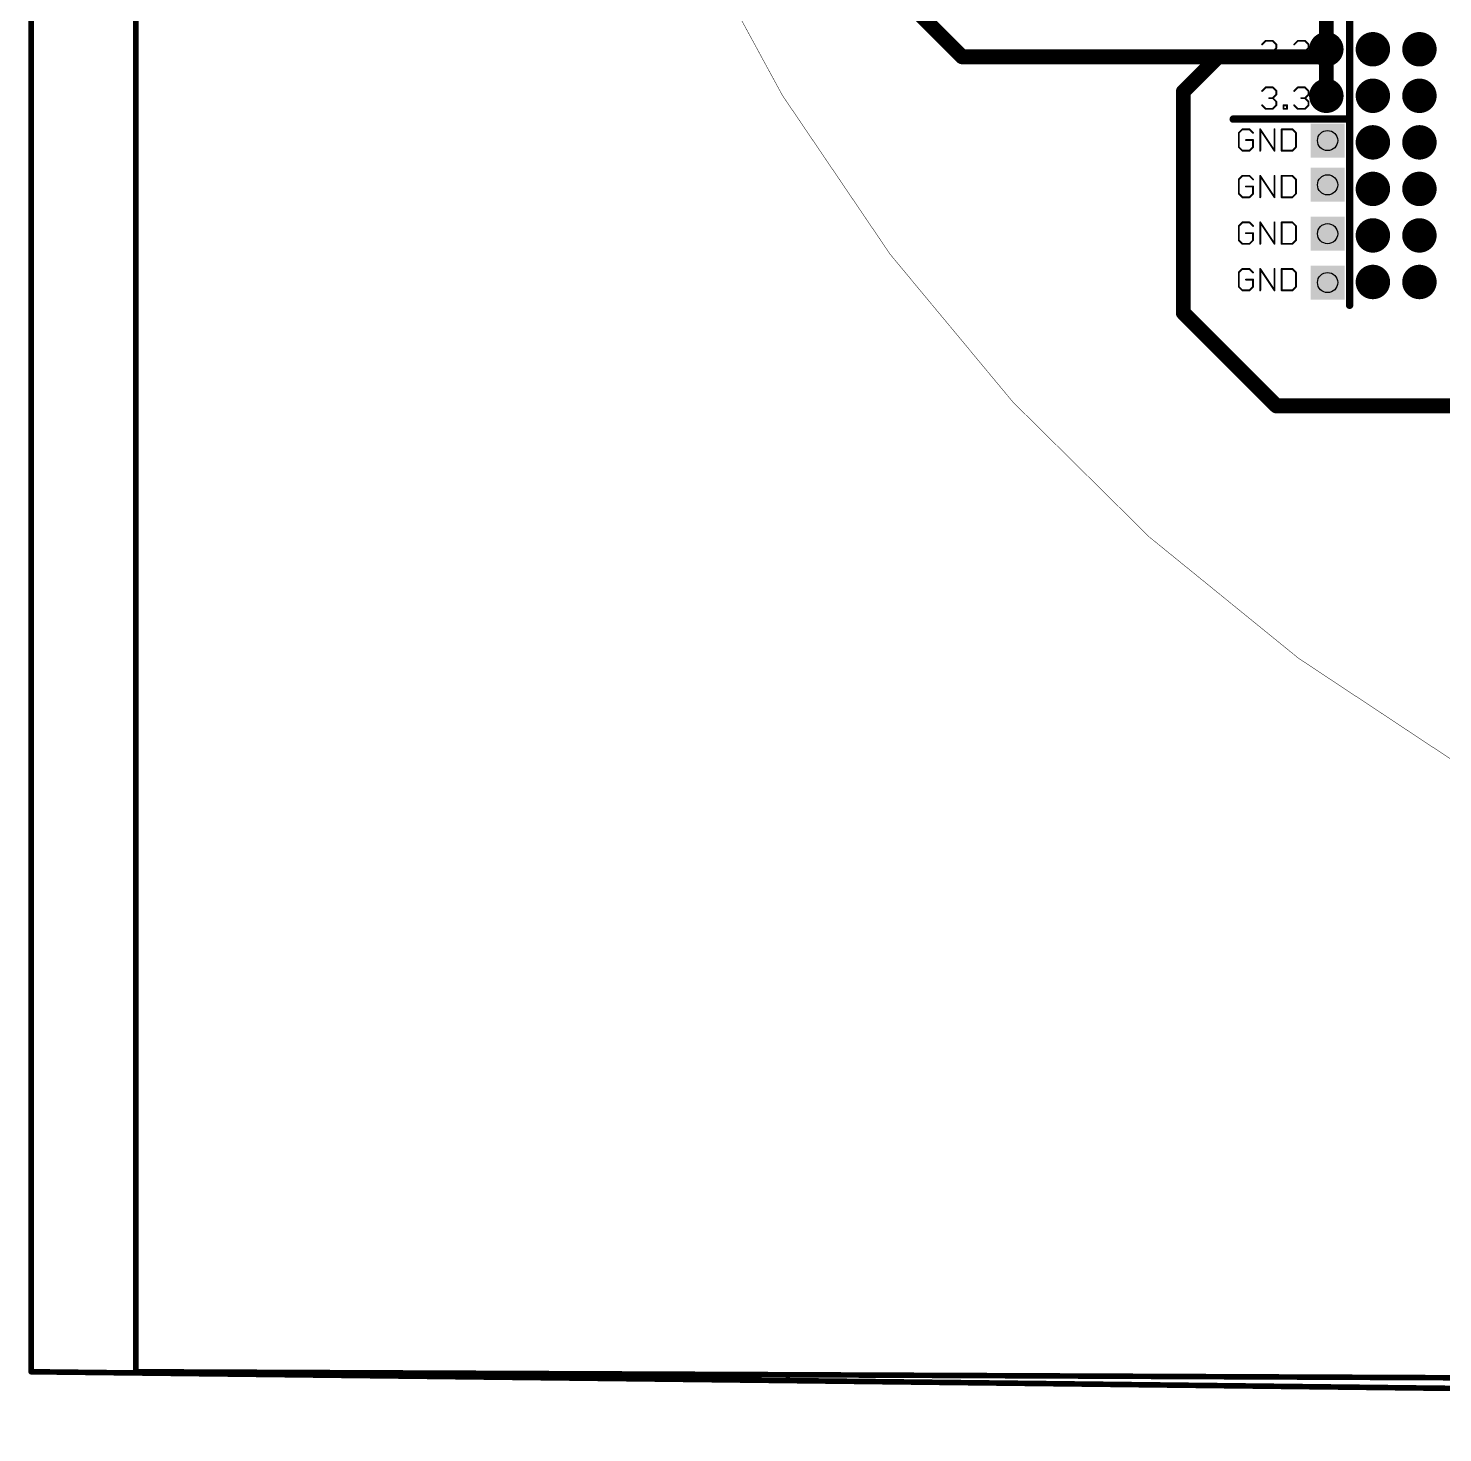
# Model space of a CAD drawing. Extents: x 4 to 288, y -28 to 191.
# Drawn here: x 3.7 to 80.8, y -28.1 to 48.5 of the extents above; entities that cross this region are included whole.
import ezdxf

# ---------------------------------------------------------------- set-up
doc = ezdxf.new("R2010")
doc.units = 0
doc.header["$MEASUREMENT"] = 0
doc.layers.get('0').update_dxf_attribs({"linetype": 'CONTINUOUS'})
for name, color, linetype in [('1', 22, 'CONTINUOUS'), ('16', 175, 'CONTINUOUS'), ('18', 82, 'CONTINUOUS'), ('20', 7, 'CONTINUOUS'), ('21', 2, 'CONTINUOUS'), ('29', 253, 'CONTINUOUS'), ('30', 253, 'CONTINUOUS'), ('44', 253, 'CONTINUOUS')]:
    doc.layers.add(name, color=color, linetype=linetype)

# ---------------------------------------------------------------- blocks, each defined once
blk = doc.blocks.new('ROUNDV')
at = {"const_width": 0.5}
blk.add_lwpolyline([(0, -0.25, 1), (0, 0.25, 1), (0, -0.25)], format="xyb", dxfattribs=at)
blk = doc.blocks.new('SQUAREV')
blk.add_solid([(-0.5, -0.5), (0.5, -0.5), (-0.5, 0.5), (0.5, 0.5)])

msp = doc.modelspace()

# ---------------------------------------------------------------- linework, layer by layer
at = {"layer": '1'}
for points, const_width in [([(3.81, -24.765), (3.81, 189.23)], 0.3048), ([(47.625, 53.975), (54.61, 46.99)], 0.8128), ([(74.4792, 47.4015), (74.4792, 49.9415)], 0.8128), ([(54.61, 46.99), (68.58, 46.99)], 0.8128), ([(66.675, 45.085), (68.58, 46.99)], 0.8128), ([(68.58, 46.99), (74.0677, 46.99)], 0.8128), ([(74.0677, 46.99), (74.4792, 47.4015)], 0.8128), ([(74.4792, 44.8615), (74.4792, 47.4015)], 0.8128), ([(66.675, 33.02), (66.675, 45.085)], 0.8128), ([(71.755, 27.94), (66.675, 33.02)], 0.8128), ([(94.615, 27.94), (71.755, 27.94)], 0.8128), ([(274.955, -27.94), (3.81, -24.765)], 0.3048)]:
    msp.add_lwpolyline(points, dxfattribs=dict(at, const_width=const_width))
for points, const_width in [([(54.61, 47.1932, 1), (54.61, 46.7868)], 0.4064), ([(54.4663, 46.8463, 1), (54.7537, 47.1337)], 0.4064), ([(68.58, 47.1932, 1), (68.58, 46.7868)], 0.4064), ([(68.7237, 46.8463, 1), (68.4363, 47.1337)], 0.4064), ([(68.58, 46.7868, 1), (68.58, 47.1932)], 0.4064), ([(73.924, 47.1337, 1), (74.2114, 46.8463)], 0.4064), ([(74.0677, 46.7868, 1), (74.0677, 47.1932)], 0.4064), ([(74.6823, 47.4015, 1), (74.276, 47.4015)], 0.4064), ([(74.276, 47.4015, 1), (74.6823, 47.4015)], 0.4064), ([(74.6228, 47.2578, 1), (74.3355, 47.5452)], 0.4064), ([(66.8782, 45.085, 1), (66.4718, 45.085)], 0.4064), ([(66.5313, 45.2287, 1), (66.8187, 44.9413)], 0.4064), ([(74.276, 44.8615, 1), (74.6823, 44.8615)], 0.4064), ([(66.8187, 33.1637, 1), (66.5313, 32.8763)], 0.4064), ([(66.4718, 33.02, 1), (66.8782, 33.02)], 0.4064), ([(71.755, 28.1432, 1), (71.755, 27.7368)], 0.4064), ([(71.6113, 27.7963, 1), (71.8987, 28.0837)], 0.4064), ([(3.8109, -24.6888, 1), (3.8091, -24.8412)], 0.1524), ([(3.7338, -24.765, 1), (3.8862, -24.765)], 0.1524)]:
    msp.add_lwpolyline(points, format="xyb", dxfattribs=dict(at, const_width=const_width))
at = {"layer": '16', "const_width": 0.3048}
for points in [[(9.525, -24.765), (9.525, 190.5)], [(287.655, -26.035), (9.525, -24.765)]]:
    msp.add_lwpolyline(points, dxfattribs=at)
at = {"layer": '16', "const_width": 0.1524}
for points in [[(9.5253, -24.6888, 1), (9.5247, -24.8412)], [(9.4488, -24.765, 1), (9.6012, -24.765)]]:
    msp.add_lwpolyline(points, format="xyb", dxfattribs=at)
at = {"layer": '20', "const_width": 0.0254}
msp.add_lwpolyline([(71.1264, 186.0347, 2.9429), (202.1142, 186.0347)], format="xyb", dxfattribs=at)
at = {"layer": '21'}
for points, const_width in [([(75.7492, 53.7515), (75.7492, 43.5915)], 0.4064), ([(70.974, 47.6648), (71.1688, 47.8597)], 0.1016), ([(71.1688, 47.8597), (71.5586, 47.8597)], 0.1016), ([(71.5586, 47.8597), (71.7535, 47.6648)], 0.1016), ([(72.728, 47.6648), (72.9229, 47.8597)], 0.1016), ([(72.9229, 47.8597), (73.3127, 47.8597)], 0.1016), ([(73.3127, 47.8597), (73.5076, 47.6648)], 0.1016), ([(71.5586, 47.275), (71.3637, 47.275)], 0.1016), ([(71.7535, 47.4699), (71.5586, 47.275)], 0.1016), ([(71.5586, 47.275), (71.7535, 47.0801)], 0.1016), ([(71.7535, 47.6648), (71.7535, 47.4699)], 0.1016), ([(71.7535, 47.0801), (71.7535, 46.8852)], 0.1016), ([(73.3127, 47.275), (73.1178, 47.275)], 0.1016), ([(73.5076, 47.4699), (73.3127, 47.275)], 0.1016), ([(73.3127, 47.275), (73.5076, 47.0801)], 0.1016), ([(73.5076, 47.6648), (73.5076, 47.4699)], 0.1016), ([(73.5076, 47.0801), (73.5076, 46.8852)], 0.1016), ([(71.1688, 46.6903), (70.974, 46.8852)], 0.1016), ([(71.5586, 46.6903), (71.1688, 46.6903)], 0.1016), ([(71.7535, 46.8852), (71.5586, 46.6903)], 0.1016), ([(72.1433, 46.6903), (72.1433, 46.8852)], 0.1016), ([(72.1433, 46.8852), (72.3382, 46.8852)], 0.1016), ([(72.3382, 46.6903), (72.1433, 46.6903)], 0.1016), ([(72.3382, 46.8852), (72.3382, 46.6903)], 0.1016), ([(72.9229, 46.6903), (72.728, 46.8852)], 0.1016), ([(73.3127, 46.6903), (72.9229, 46.6903)], 0.1016), ([(73.5076, 46.8852), (73.3127, 46.6903)], 0.1016), ([(70.974, 45.1248), (71.1688, 45.3197)], 0.1016), ([(71.1688, 45.3197), (71.5586, 45.3197)], 0.1016), ([(71.5586, 44.735), (71.3637, 44.735)], 0.1016), ([(71.5586, 45.3197), (71.7535, 45.1248)], 0.1016), ([(71.7535, 44.9299), (71.5586, 44.735)], 0.1016), ([(71.5586, 44.735), (71.7535, 44.5401)], 0.1016), ([(71.7535, 45.1248), (71.7535, 44.9299)], 0.1016), ([(72.728, 45.1248), (72.9229, 45.3197)], 0.1016), ([(72.9229, 45.3197), (73.3127, 45.3197)], 0.1016), ([(73.3127, 44.735), (73.1178, 44.735)], 0.1016), ([(73.3127, 45.3197), (73.5076, 45.1248)], 0.1016), ([(73.5076, 44.9299), (73.3127, 44.735)], 0.1016), ([(73.3127, 44.735), (73.5076, 44.5401)], 0.1016), ([(73.5076, 45.1248), (73.5076, 44.9299)], 0.1016), ([(71.1688, 44.1503), (70.974, 44.3452)], 0.1016), ([(71.5586, 44.1503), (71.1688, 44.1503)], 0.1016), ([(71.7535, 44.3452), (71.5586, 44.1503)], 0.1016), ([(71.7535, 44.5401), (71.7535, 44.3452)], 0.1016), ([(72.1433, 44.1503), (72.1433, 44.3452)], 0.1016), ([(72.1433, 44.3452), (72.3382, 44.3452)], 0.1016), ([(72.3382, 44.1503), (72.1433, 44.1503)], 0.1016), ([(72.3382, 44.3452), (72.3382, 44.1503)], 0.1016), ([(72.9229, 44.1503), (72.728, 44.3452)], 0.1016), ([(73.3127, 44.1503), (72.9229, 44.1503)], 0.1016), ([(73.5076, 44.3452), (73.3127, 44.1503)], 0.1016), ([(73.5076, 44.5401), (73.5076, 44.3452)], 0.1016), ([(75.7492, 43.5915), (69.3992, 43.5915)], 0.4064), ([(75.7492, 43.5915), (75.7492, 33.4315)], 0.4064), ([(69.8988, 43.0337), (69.704, 42.8388)], 0.1016), ([(69.704, 42.8388), (69.704, 42.0592)], 0.1016), ([(70.2886, 43.0337), (69.8988, 43.0337)], 0.1016), ([(70.4835, 42.449), (70.0937, 42.449)], 0.1016), ([(70.4835, 42.8388), (70.2886, 43.0337)], 0.1016), ([(70.4835, 42.0592), (70.4835, 42.449)], 0.1016), ([(70.8733, 41.8643), (70.8733, 43.0337)], 0.1016), ([(70.8733, 43.0337), (71.6529, 41.8643)], 0.1016), ([(71.6529, 41.8643), (71.6529, 43.0337)], 0.1016), ([(72.0427, 43.0337), (72.0427, 41.8643)], 0.1016), ([(72.6274, 43.0337), (72.0427, 43.0337)], 0.1016), ([(72.8223, 42.8388), (72.6274, 43.0337)], 0.1016), ([(72.8223, 42.0592), (72.8223, 42.8388)], 0.1016), ([(69.704, 42.0592), (69.8988, 41.8643)], 0.1016), ([(69.8988, 41.8643), (70.2886, 41.8643)], 0.1016), ([(70.2886, 41.8643), (70.4835, 42.0592)], 0.1016), ([(72.0427, 41.8643), (72.6274, 41.8643)], 0.1016), ([(72.6274, 41.8643), (72.8223, 42.0592)], 0.1016), ([(69.8988, 40.4937), (69.704, 40.2988)], 0.1016), ([(69.704, 40.2988), (69.704, 39.5192)], 0.1016), ([(70.2886, 40.4937), (69.8988, 40.4937)], 0.1016), ([(70.4835, 40.2988), (70.2886, 40.4937)], 0.1016), ([(70.8733, 39.3243), (70.8733, 40.4937)], 0.1016), ([(70.8733, 40.4937), (71.6529, 39.3243)], 0.1016), ([(71.6529, 39.3243), (71.6529, 40.4937)], 0.1016), ([(72.0427, 40.4937), (72.0427, 39.3243)], 0.1016), ([(72.6274, 40.4937), (72.0427, 40.4937)], 0.1016), ([(72.8223, 40.2988), (72.6274, 40.4937)], 0.1016), ([(72.8223, 39.5192), (72.8223, 40.2988)], 0.1016), ([(69.704, 39.5192), (69.8988, 39.3243)], 0.1016), ([(69.8988, 39.3243), (70.2886, 39.3243)], 0.1016), ([(70.4835, 39.909), (70.0937, 39.909)], 0.1016), ([(70.2886, 39.3243), (70.4835, 39.5192)], 0.1016), ([(70.4835, 39.5192), (70.4835, 39.909)], 0.1016), ([(72.0427, 39.3243), (72.6274, 39.3243)], 0.1016), ([(72.6274, 39.3243), (72.8223, 39.5192)], 0.1016), ([(69.8988, 37.9537), (69.704, 37.7588)], 0.1016), ([(70.2886, 37.9537), (69.8988, 37.9537)], 0.1016), ([(70.4835, 37.7588), (70.2886, 37.9537)], 0.1016), ([(70.8733, 36.7843), (70.8733, 37.9537)], 0.1016), ([(70.8733, 37.9537), (71.6529, 36.7843)], 0.1016), ([(71.6529, 36.7843), (71.6529, 37.9537)], 0.1016), ([(72.0427, 37.9537), (72.0427, 36.7843)], 0.1016), ([(72.6274, 37.9537), (72.0427, 37.9537)], 0.1016), ([(72.8223, 37.7588), (72.6274, 37.9537)], 0.1016), ([(69.704, 37.7588), (69.704, 36.9792)], 0.1016), ([(70.4835, 37.369), (70.0937, 37.369)], 0.1016), ([(70.4835, 36.9792), (70.4835, 37.369)], 0.1016), ([(72.8223, 36.9792), (72.8223, 37.7588)], 0.1016), ([(69.704, 36.9792), (69.8988, 36.7843)], 0.1016), ([(69.8988, 36.7843), (70.2886, 36.7843)], 0.1016), ([(70.2886, 36.7843), (70.4835, 36.9792)], 0.1016), ([(72.0427, 36.7843), (72.6274, 36.7843)], 0.1016), ([(72.6274, 36.7843), (72.8223, 36.9792)], 0.1016), ([(69.8988, 35.4137), (69.704, 35.2188)], 0.1016), ([(69.704, 35.2188), (69.704, 34.4392)], 0.1016), ([(70.2886, 35.4137), (69.8988, 35.4137)], 0.1016), ([(70.4835, 34.829), (70.0937, 34.829)], 0.1016), ([(70.4835, 35.2188), (70.2886, 35.4137)], 0.1016), ([(70.4835, 34.4392), (70.4835, 34.829)], 0.1016), ([(70.8733, 34.2443), (70.8733, 35.4137)], 0.1016), ([(70.8733, 35.4137), (71.6529, 34.2443)], 0.1016), ([(71.6529, 34.2443), (71.6529, 35.4137)], 0.1016), ([(72.0427, 35.4137), (72.0427, 34.2443)], 0.1016), ([(72.6274, 35.4137), (72.0427, 35.4137)], 0.1016), ([(72.8223, 35.2188), (72.6274, 35.4137)], 0.1016), ([(72.8223, 34.4392), (72.8223, 35.2188)], 0.1016), ([(69.704, 34.4392), (69.8988, 34.2443)], 0.1016), ([(69.8988, 34.2443), (70.2886, 34.2443)], 0.1016), ([(70.2886, 34.2443), (70.4835, 34.4392)], 0.1016), ([(72.0427, 34.2443), (72.6274, 34.2443)], 0.1016), ([(72.6274, 34.2443), (72.8223, 34.4392)], 0.1016)]:
    msp.add_lwpolyline(points, dxfattribs=dict(at, const_width=const_width))
for points, const_width in [([(71.1688, 47.8851, 1), (71.1688, 47.8343)], 0.0508), ([(71.1868, 47.8417, 1), (71.1509, 47.8776)], 0.0508), ([(71.5766, 47.8776, 1), (71.5407, 47.8417)], 0.0508), ([(71.5586, 47.8343, 1), (71.5586, 47.8851)], 0.0508), ([(72.9229, 47.8851, 1), (72.9229, 47.8343)], 0.0508), ([(72.9409, 47.8417, 1), (72.905, 47.8776)], 0.0508), ([(73.3307, 47.8776, 1), (73.2948, 47.8417)], 0.0508), ([(73.3127, 47.8343, 1), (73.3127, 47.8851)], 0.0508), ([(70.956, 47.6827, 1), (70.9919, 47.6468)], 0.0508), ([(71.3637, 47.3004, 1), (71.3637, 47.2496)], 0.0508), ([(71.5766, 47.2929, 1), (71.5407, 47.257)], 0.0508), ([(71.5407, 47.2929, 1), (71.5766, 47.257)], 0.0508), ([(71.5586, 47.2496, 1), (71.5586, 47.3004)], 0.0508), ([(71.7789, 47.6648, 1), (71.7281, 47.6648)], 0.0508), ([(71.7281, 47.4699, 1), (71.7789, 47.4699)], 0.0508), ([(71.7789, 47.0801, 1), (71.7281, 47.0801)], 0.0508), ([(71.7356, 47.6468, 1), (71.7715, 47.6827)], 0.0508), ([(71.7715, 47.4519, 1), (71.7356, 47.4878)], 0.0508), ([(71.7356, 47.0621, 1), (71.7715, 47.098)], 0.0508), ([(72.7101, 47.6827, 1), (72.746, 47.6468)], 0.0508), ([(73.1178, 47.3004, 1), (73.1178, 47.2496)], 0.0508), ([(73.3307, 47.2929, 1), (73.2948, 47.257)], 0.0508), ([(73.2948, 47.2929, 1), (73.3307, 47.257)], 0.0508), ([(73.3127, 47.2496, 1), (73.3127, 47.3004)], 0.0508), ([(73.533, 47.6648, 1), (73.4822, 47.6648)], 0.0508), ([(73.4822, 47.4699, 1), (73.533, 47.4699)], 0.0508), ([(73.533, 47.0801, 1), (73.4822, 47.0801)], 0.0508), ([(73.4897, 47.6468, 1), (73.5256, 47.6827)], 0.0508), ([(73.5256, 47.4519, 1), (73.4897, 47.4878)], 0.0508), ([(73.4897, 47.0621, 1), (73.5256, 47.098)], 0.0508), ([(70.9919, 46.9031, 1), (70.956, 46.8672)], 0.0508), ([(71.1688, 46.7157, 1), (71.1688, 46.6649)], 0.0508), ([(71.1509, 46.6723, 1), (71.1868, 46.7082)], 0.0508), ([(71.5407, 46.7082, 1), (71.5766, 46.6723)], 0.0508), ([(71.5586, 46.6649, 1), (71.5586, 46.7157)], 0.0508), ([(71.7281, 46.8852, 1), (71.7789, 46.8852)], 0.0508), ([(71.7715, 46.8672, 1), (71.7356, 46.9031)], 0.0508), ([(72.1687, 46.8852, 1), (72.1179, 46.8852)], 0.0508), ([(72.1433, 46.9106, 1), (72.1433, 46.8598)], 0.0508), ([(72.1433, 46.7157, 1), (72.1433, 46.6649)], 0.0508), ([(72.1179, 46.6903, 1), (72.1687, 46.6903)], 0.0508), ([(72.3636, 46.8852, 1), (72.3128, 46.8852)], 0.0508), ([(72.3128, 46.6903, 1), (72.3636, 46.6903)], 0.0508), ([(72.3382, 46.8598, 1), (72.3382, 46.9106)], 0.0508), ([(72.3382, 46.6649, 1), (72.3382, 46.7157)], 0.0508), ([(72.746, 46.9031, 1), (72.7101, 46.8672)], 0.0508), ([(72.9229, 46.7157, 1), (72.9229, 46.6649)], 0.0508), ([(72.905, 46.6723, 1), (72.9409, 46.7082)], 0.0508), ([(73.2948, 46.7082, 1), (73.3307, 46.6723)], 0.0508), ([(73.3127, 46.6649, 1), (73.3127, 46.7157)], 0.0508), ([(73.4822, 46.8852, 1), (73.533, 46.8852)], 0.0508), ([(73.5256, 46.8672, 1), (73.4897, 46.9031)], 0.0508), ([(70.956, 45.1427, 1), (70.9919, 45.1068)], 0.0508), ([(71.1688, 45.3451, 1), (71.1688, 45.2943)], 0.0508), ([(71.1868, 45.3017, 1), (71.1509, 45.3376)], 0.0508), ([(71.3637, 44.7604, 1), (71.3637, 44.7096)], 0.0508), ([(71.5766, 45.3376, 1), (71.5407, 45.3017)], 0.0508), ([(71.5766, 44.7529, 1), (71.5407, 44.717)], 0.0508), ([(71.5407, 44.7529, 1), (71.5766, 44.717)], 0.0508), ([(71.5586, 45.2943, 1), (71.5586, 45.3451)], 0.0508), ([(71.5586, 44.7096, 1), (71.5586, 44.7604)], 0.0508), ([(71.7789, 45.1248, 1), (71.7281, 45.1248)], 0.0508), ([(71.7281, 44.9299, 1), (71.7789, 44.9299)], 0.0508), ([(71.7356, 45.1068, 1), (71.7715, 45.1427)], 0.0508), ([(71.7715, 44.9119, 1), (71.7356, 44.9478)], 0.0508), ([(72.7101, 45.1427, 1), (72.746, 45.1068)], 0.0508), ([(72.9229, 45.3451, 1), (72.9229, 45.2943)], 0.0508), ([(72.9409, 45.3017, 1), (72.905, 45.3376)], 0.0508), ([(73.1178, 44.7604, 1), (73.1178, 44.7096)], 0.0508), ([(73.3307, 45.3376, 1), (73.2948, 45.3017)], 0.0508), ([(73.3307, 44.7529, 1), (73.2948, 44.717)], 0.0508), ([(73.2948, 44.7529, 1), (73.3307, 44.717)], 0.0508), ([(73.3127, 45.2943, 1), (73.3127, 45.3451)], 0.0508), ([(73.3127, 44.7096, 1), (73.3127, 44.7604)], 0.0508), ([(73.533, 45.1248, 1), (73.4822, 45.1248)], 0.0508), ([(73.4822, 44.9299, 1), (73.533, 44.9299)], 0.0508), ([(73.4897, 45.1068, 1), (73.5256, 45.1427)], 0.0508), ([(73.5256, 44.9119, 1), (73.4897, 44.9478)], 0.0508), ([(70.9919, 44.3631, 1), (70.956, 44.3272)], 0.0508), ([(71.1688, 44.1757, 1), (71.1688, 44.1249)], 0.0508), ([(71.1509, 44.1323, 1), (71.1868, 44.1682)], 0.0508), ([(71.5407, 44.1682, 1), (71.5766, 44.1323)], 0.0508), ([(71.5586, 44.1249, 1), (71.5586, 44.1757)], 0.0508), ([(71.7789, 44.5401, 1), (71.7281, 44.5401)], 0.0508), ([(71.7281, 44.3452, 1), (71.7789, 44.3452)], 0.0508), ([(71.7356, 44.5221, 1), (71.7715, 44.558)], 0.0508), ([(71.7715, 44.3272, 1), (71.7356, 44.3631)], 0.0508), ([(72.1687, 44.3452, 1), (72.1179, 44.3452)], 0.0508), ([(72.1433, 44.3706, 1), (72.1433, 44.3198)], 0.0508), ([(72.1433, 44.1757, 1), (72.1433, 44.1249)], 0.0508), ([(72.1179, 44.1503, 1), (72.1687, 44.1503)], 0.0508), ([(72.3636, 44.3452, 1), (72.3128, 44.3452)], 0.0508), ([(72.3128, 44.1503, 1), (72.3636, 44.1503)], 0.0508), ([(72.3382, 44.3198, 1), (72.3382, 44.3706)], 0.0508), ([(72.3382, 44.1249, 1), (72.3382, 44.1757)], 0.0508), ([(72.746, 44.3631, 1), (72.7101, 44.3272)], 0.0508), ([(72.9229, 44.1757, 1), (72.9229, 44.1249)], 0.0508), ([(72.905, 44.1323, 1), (72.9409, 44.1682)], 0.0508), ([(73.2948, 44.1682, 1), (73.3307, 44.1323)], 0.0508), ([(73.3127, 44.1249, 1), (73.3127, 44.1757)], 0.0508), ([(73.533, 44.5401, 1), (73.4822, 44.5401)], 0.0508), ([(73.4822, 44.3452, 1), (73.533, 44.3452)], 0.0508), ([(73.4897, 44.5221, 1), (73.5256, 44.558)], 0.0508), ([(73.5256, 44.3272, 1), (73.4897, 44.3631)], 0.0508), ([(69.3992, 43.6931, 1), (69.3992, 43.4899)], 0.2032), ([(75.8508, 43.5915, 1), (75.6475, 43.5915)], 0.2032), ([(75.6475, 43.5915, 1), (75.8508, 43.5915)], 0.2032), ([(75.7492, 43.4899, 1), (75.7492, 43.6931)], 0.2032), ([(69.7294, 42.8388, 1), (69.6786, 42.8388)], 0.0508), ([(69.686, 42.8567, 1), (69.7219, 42.8208)], 0.0508), ([(69.8988, 43.0591, 1), (69.8988, 43.0083)], 0.0508), ([(69.9168, 43.0157, 1), (69.8809, 43.0516)], 0.0508), ([(70.0937, 42.4744, 1), (70.0937, 42.4236)], 0.0508), ([(70.3066, 43.0516, 1), (70.2707, 43.0157)], 0.0508), ([(70.2886, 43.0083, 1), (70.2886, 43.0591)], 0.0508), ([(70.5089, 42.449, 1), (70.4581, 42.449)], 0.0508), ([(70.4656, 42.8208, 1), (70.5015, 42.8567)], 0.0508), ([(70.4835, 42.4236, 1), (70.4835, 42.4744)], 0.0508), ([(70.8987, 43.0337, 1), (70.8479, 43.0337)], 0.0508), ([(70.8945, 43.0478, 1), (70.8522, 43.0196)], 0.0508), ([(71.6783, 43.0337, 1), (71.6275, 43.0337)], 0.0508), ([(72.0681, 43.0337, 1), (72.0173, 43.0337)], 0.0508), ([(72.0427, 43.0591, 1), (72.0427, 43.0083)], 0.0508), ([(72.6454, 43.0516, 1), (72.6095, 43.0157)], 0.0508), ([(72.6274, 43.0083, 1), (72.6274, 43.0591)], 0.0508), ([(72.8477, 42.8388, 1), (72.7969, 42.8388)], 0.0508), ([(72.8044, 42.8208, 1), (72.8403, 42.8567)], 0.0508), ([(69.7219, 42.0771, 1), (69.686, 42.0412)], 0.0508), ([(69.6786, 42.0592, 1), (69.7294, 42.0592)], 0.0508), ([(69.8988, 41.8897, 1), (69.8988, 41.8389)], 0.0508), ([(69.8809, 41.8463, 1), (69.9168, 41.8822)], 0.0508), ([(70.2707, 41.8822, 1), (70.3066, 41.8463)], 0.0508), ([(70.2886, 41.8389, 1), (70.2886, 41.8897)], 0.0508), ([(70.4581, 42.0592, 1), (70.5089, 42.0592)], 0.0508), ([(70.5015, 42.0412, 1), (70.4656, 42.0771)], 0.0508), ([(70.8479, 41.8643, 1), (70.8987, 41.8643)], 0.0508), ([(71.6275, 41.8643, 1), (71.6783, 41.8643)], 0.0508), ([(71.6318, 41.8502, 1), (71.6741, 41.8784)], 0.0508), ([(72.0427, 41.8897, 1), (72.0427, 41.8389)], 0.0508), ([(72.0173, 41.8643, 1), (72.0681, 41.8643)], 0.0508), ([(72.6095, 41.8822, 1), (72.6454, 41.8463)], 0.0508), ([(72.6274, 41.8389, 1), (72.6274, 41.8897)], 0.0508), ([(72.7969, 42.0592, 1), (72.8477, 42.0592)], 0.0508), ([(72.8403, 42.0412, 1), (72.8044, 42.0771)], 0.0508), ([(69.7294, 40.2988, 1), (69.6786, 40.2988)], 0.0508), ([(69.686, 40.3167, 1), (69.7219, 40.2808)], 0.0508), ([(69.8988, 40.5191, 1), (69.8988, 40.4683)], 0.0508), ([(69.9168, 40.4757, 1), (69.8809, 40.5116)], 0.0508), ([(70.3066, 40.5116, 1), (70.2707, 40.4757)], 0.0508), ([(70.2886, 40.4683, 1), (70.2886, 40.5191)], 0.0508), ([(70.4656, 40.2808, 1), (70.5015, 40.3167)], 0.0508), ([(70.8987, 40.4937, 1), (70.8479, 40.4937)], 0.0508), ([(70.8945, 40.5078, 1), (70.8522, 40.4796)], 0.0508), ([(71.6783, 40.4937, 1), (71.6275, 40.4937)], 0.0508), ([(72.0681, 40.4937, 1), (72.0173, 40.4937)], 0.0508), ([(72.0427, 40.5191, 1), (72.0427, 40.4683)], 0.0508), ([(72.6454, 40.5116, 1), (72.6095, 40.4757)], 0.0508), ([(72.6274, 40.4683, 1), (72.6274, 40.5191)], 0.0508), ([(72.8477, 40.2988, 1), (72.7969, 40.2988)], 0.0508), ([(72.8044, 40.2808, 1), (72.8403, 40.3167)], 0.0508), ([(69.7219, 39.5371, 1), (69.686, 39.5012)], 0.0508), ([(69.6786, 39.5192, 1), (69.7294, 39.5192)], 0.0508), ([(69.8988, 39.3497, 1), (69.8988, 39.2989)], 0.0508), ([(69.8809, 39.3063, 1), (69.9168, 39.3422)], 0.0508), ([(70.0937, 39.9344, 1), (70.0937, 39.8836)], 0.0508), ([(70.2707, 39.3422, 1), (70.3066, 39.3063)], 0.0508), ([(70.2886, 39.2989, 1), (70.2886, 39.3497)], 0.0508), ([(70.5089, 39.909, 1), (70.4581, 39.909)], 0.0508), ([(70.4581, 39.5192, 1), (70.5089, 39.5192)], 0.0508), ([(70.5015, 39.5012, 1), (70.4656, 39.5371)], 0.0508), ([(70.4835, 39.8836, 1), (70.4835, 39.9344)], 0.0508), ([(71.6318, 39.3102, 1), (71.6741, 39.3384)], 0.0508), ([(72.0427, 39.3497, 1), (72.0427, 39.2989)], 0.0508), ([(72.6095, 39.3422, 1), (72.6454, 39.3063)], 0.0508), ([(72.6274, 39.2989, 1), (72.6274, 39.3497)], 0.0508), ([(72.7969, 39.5192, 1), (72.8477, 39.5192)], 0.0508), ([(72.8403, 39.5012, 1), (72.8044, 39.5371)], 0.0508), ([(70.8479, 39.3243, 1), (70.8987, 39.3243)], 0.0508), ([(71.6275, 39.3243, 1), (71.6783, 39.3243)], 0.0508), ([(72.0173, 39.3243, 1), (72.0681, 39.3243)], 0.0508), ([(69.8988, 37.9791, 1), (69.8988, 37.9283)], 0.0508), ([(69.9168, 37.9357, 1), (69.8809, 37.9716)], 0.0508), ([(70.3066, 37.9716, 1), (70.2707, 37.9357)], 0.0508), ([(70.2886, 37.9283, 1), (70.2886, 37.9791)], 0.0508), ([(70.8987, 37.9537, 1), (70.8479, 37.9537)], 0.0508), ([(70.8945, 37.9678, 1), (70.8522, 37.9396)], 0.0508), ([(71.6783, 37.9537, 1), (71.6275, 37.9537)], 0.0508), ([(72.0681, 37.9537, 1), (72.0173, 37.9537)], 0.0508), ([(72.0427, 37.9791, 1), (72.0427, 37.9283)], 0.0508), ([(72.6454, 37.9716, 1), (72.6095, 37.9357)], 0.0508), ([(72.6274, 37.9283, 1), (72.6274, 37.9791)], 0.0508), ([(69.7294, 37.7588, 1), (69.6786, 37.7588)], 0.0508), ([(69.686, 37.7767, 1), (69.7219, 37.7408)], 0.0508), ([(70.0937, 37.3944, 1), (70.0937, 37.3436)], 0.0508), ([(70.5089, 37.369, 1), (70.4581, 37.369)], 0.0508), ([(70.4656, 37.7408, 1), (70.5015, 37.7767)], 0.0508), ([(70.4835, 37.3436, 1), (70.4835, 37.3944)], 0.0508), ([(72.8477, 37.7588, 1), (72.7969, 37.7588)], 0.0508), ([(72.8044, 37.7408, 1), (72.8403, 37.7767)], 0.0508), ([(69.7219, 36.9971, 1), (69.686, 36.9612)], 0.0508), ([(69.6786, 36.9792, 1), (69.7294, 36.9792)], 0.0508), ([(69.8988, 36.8097, 1), (69.8988, 36.7589)], 0.0508), ([(69.8809, 36.7663, 1), (69.9168, 36.8022)], 0.0508), ([(70.2707, 36.8022, 1), (70.3066, 36.7663)], 0.0508), ([(70.2886, 36.7589, 1), (70.2886, 36.8097)], 0.0508), ([(70.4581, 36.9792, 1), (70.5089, 36.9792)], 0.0508), ([(70.5015, 36.9612, 1), (70.4656, 36.9971)], 0.0508), ([(70.8479, 36.7843, 1), (70.8987, 36.7843)], 0.0508), ([(71.6275, 36.7843, 1), (71.6783, 36.7843)], 0.0508), ([(71.6318, 36.7702, 1), (71.6741, 36.7984)], 0.0508), ([(72.0427, 36.8097, 1), (72.0427, 36.7589)], 0.0508), ([(72.0173, 36.7843, 1), (72.0681, 36.7843)], 0.0508), ([(72.6095, 36.8022, 1), (72.6454, 36.7663)], 0.0508), ([(72.6274, 36.7589, 1), (72.6274, 36.8097)], 0.0508), ([(72.7969, 36.9792, 1), (72.8477, 36.9792)], 0.0508), ([(72.8403, 36.9612, 1), (72.8044, 36.9971)], 0.0508), ([(69.7294, 35.2188, 1), (69.6786, 35.2188)], 0.0508), ([(69.686, 35.2367, 1), (69.7219, 35.2008)], 0.0508), ([(69.8988, 35.4391, 1), (69.8988, 35.3883)], 0.0508), ([(69.9168, 35.3957, 1), (69.8809, 35.4316)], 0.0508), ([(70.0937, 34.8544, 1), (70.0937, 34.8036)], 0.0508), ([(70.3066, 35.4316, 1), (70.2707, 35.3957)], 0.0508), ([(70.2886, 35.3883, 1), (70.2886, 35.4391)], 0.0508), ([(70.5089, 34.829, 1), (70.4581, 34.829)], 0.0508), ([(70.4656, 35.2008, 1), (70.5015, 35.2367)], 0.0508), ([(70.4835, 34.8036, 1), (70.4835, 34.8544)], 0.0508), ([(70.8987, 35.4137, 1), (70.8479, 35.4137)], 0.0508), ([(70.8945, 35.4278, 1), (70.8522, 35.3996)], 0.0508), ([(71.6783, 35.4137, 1), (71.6275, 35.4137)], 0.0508), ([(72.0681, 35.4137, 1), (72.0173, 35.4137)], 0.0508), ([(72.0427, 35.4391, 1), (72.0427, 35.3883)], 0.0508), ([(72.6454, 35.4316, 1), (72.6095, 35.3957)], 0.0508), ([(72.6274, 35.3883, 1), (72.6274, 35.4391)], 0.0508), ([(72.8477, 35.2188, 1), (72.7969, 35.2188)], 0.0508), ([(72.8044, 35.2008, 1), (72.8403, 35.2367)], 0.0508), ([(69.7219, 34.4571, 1), (69.686, 34.4212)], 0.0508), ([(69.6786, 34.4392, 1), (69.7294, 34.4392)], 0.0508), ([(69.8988, 34.2697, 1), (69.8988, 34.2189)], 0.0508), ([(69.8809, 34.2263, 1), (69.9168, 34.2622)], 0.0508), ([(70.2707, 34.2622, 1), (70.3066, 34.2263)], 0.0508), ([(70.2886, 34.2189, 1), (70.2886, 34.2697)], 0.0508), ([(70.4581, 34.4392, 1), (70.5089, 34.4392)], 0.0508), ([(70.5015, 34.4212, 1), (70.4656, 34.4571)], 0.0508), ([(70.8479, 34.2443, 1), (70.8987, 34.2443)], 0.0508), ([(71.6275, 34.2443, 1), (71.6783, 34.2443)], 0.0508), ([(71.6318, 34.2302, 1), (71.6741, 34.2584)], 0.0508), ([(72.0427, 34.2697, 1), (72.0427, 34.2189)], 0.0508), ([(72.0173, 34.2443, 1), (72.0681, 34.2443)], 0.0508), ([(72.6095, 34.2622, 1), (72.6454, 34.2263)], 0.0508), ([(72.6274, 34.2189, 1), (72.6274, 34.2697)], 0.0508), ([(72.7969, 34.4392, 1), (72.8477, 34.4392)], 0.0508), ([(72.8403, 34.4212, 1), (72.8044, 34.4571)], 0.0508), ([(75.6475, 33.4315, 1), (75.8508, 33.4315)], 0.2032)]:
    msp.add_lwpolyline(points, format="xyb", dxfattribs=dict(at, const_width=const_width))
at = {"layer": '44'}
for centre, radius in [((74.4792, 47.4015), 0.45), ((77.0192, 47.4015), 0.45), ((79.5592, 47.4015), 0.45), ((74.4792, 44.8615), 0.45), ((77.0192, 44.8615), 0.45), ((79.5592, 44.8615), 0.45), ((74.549, 42.418), 0.55), ((77.0192, 42.3215), 0.45), ((79.5592, 42.3215), 0.45), ((74.549, 40.005), 0.55), ((77.0192, 39.7815), 0.45), ((79.5592, 39.7815), 0.45), ((74.549, 37.338), 0.55), ((77.0192, 37.2415), 0.45), ((79.5592, 37.2415), 0.45), ((74.549, 34.671), 0.55), ((77.0192, 34.7015), 0.45), ((79.5592, 34.7015), 0.45)]:
    msp.add_circle(centre, radius, dxfattribs=at)

# ---------------------------------------------------------------- block references
at = {"layer": '18'}
for name, p, xscale, yscale in [('ROUNDV', (74.4792, 47.4015), 1.6764, 1.6764), ('ROUNDV', (74.4792, 47.4015), 1.6764, 1.6764), ('ROUNDV', (77.0192, 47.4015), 1.6764, 1.6764), ('ROUNDV', (77.0192, 47.4015), 1.6764, 1.6764), ('ROUNDV', (79.5592, 47.4015), 1.6764, 1.6764), ('ROUNDV', (79.5592, 47.4015), 1.6764, 1.6764), ('ROUNDV', (74.4792, 44.8615), 1.6764, 1.6764), ('ROUNDV', (74.4792, 44.8615), 1.6764, 1.6764), ('ROUNDV', (77.0192, 44.8615), 1.6764, 1.6764), ('ROUNDV', (77.0192, 44.8615), 1.6764, 1.6764), ('ROUNDV', (79.5592, 44.8615), 1.6764, 1.6764), ('ROUNDV', (79.5592, 44.8615), 1.6764, 1.6764), ('SQUAREV', (74.549, 42.418), 1.65, 1.65), ('SQUAREV', (74.549, 42.418), 1.65, 1.65), ('ROUNDV', (77.0192, 42.3215), 1.6764, 1.6764), ('ROUNDV', (77.0192, 42.3215), 1.6764, 1.6764), ('ROUNDV', (79.5592, 42.3215), 1.6764, 1.6764), ('ROUNDV', (79.5592, 42.3215), 1.6764, 1.6764), ('SQUAREV', (74.549, 40.005), 1.65, 1.65), ('SQUAREV', (74.549, 40.005), 1.65, 1.65), ('ROUNDV', (77.0192, 39.7815), 1.6764, 1.6764), ('ROUNDV', (77.0192, 39.7815), 1.6764, 1.6764), ('ROUNDV', (79.5592, 39.7815), 1.6764, 1.6764), ('ROUNDV', (79.5592, 39.7815), 1.6764, 1.6764), ('SQUAREV', (74.549, 37.338), 1.65, 1.65), ('SQUAREV', (74.549, 37.338), 1.65, 1.65), ('ROUNDV', (77.0192, 37.2415), 1.6764, 1.6764), ('ROUNDV', (77.0192, 37.2415), 1.6764, 1.6764), ('ROUNDV', (79.5592, 37.2415), 1.6764, 1.6764), ('ROUNDV', (79.5592, 37.2415), 1.6764, 1.6764), ('ROUNDV', (77.0192, 34.7015), 1.6764, 1.6764), ('ROUNDV', (77.0192, 34.7015), 1.6764, 1.6764), ('ROUNDV', (79.5592, 34.7015), 1.6764, 1.6764), ('ROUNDV', (79.5592, 34.7015), 1.6764, 1.6764), ('SQUAREV', (74.549, 34.671), 1.65, 1.65), ('SQUAREV', (74.549, 34.671), 1.65, 1.65)]:
    msp.add_blockref(name, p, dxfattribs=dict(at, xscale=xscale, yscale=yscale))
at = {"layer": '29'}
for name, p, xscale, yscale in [('ROUNDV', (74.4792, 47.4015), 1.8796, 1.8796), ('ROUNDV', (77.0192, 47.4015), 1.8796, 1.8796), ('ROUNDV', (79.5592, 47.4015), 1.8796, 1.8796), ('ROUNDV', (74.4792, 44.8615), 1.8796, 1.8796), ('ROUNDV', (77.0192, 44.8615), 1.8796, 1.8796), ('ROUNDV', (79.5592, 44.8615), 1.8796, 1.8796), ('SQUAREV', (74.549, 42.418), 1.8532, 1.8532), ('ROUNDV', (77.0192, 42.3215), 1.8796, 1.8796), ('ROUNDV', (79.5592, 42.3215), 1.8796, 1.8796), ('SQUAREV', (74.549, 40.005), 1.8532, 1.8532), ('ROUNDV', (77.0192, 39.7815), 1.8796, 1.8796), ('ROUNDV', (79.5592, 39.7815), 1.8796, 1.8796), ('SQUAREV', (74.549, 37.338), 1.8532, 1.8532), ('ROUNDV', (77.0192, 37.2415), 1.8796, 1.8796), ('ROUNDV', (79.5592, 37.2415), 1.8796, 1.8796), ('SQUAREV', (74.549, 34.671), 1.8532, 1.8532), ('ROUNDV', (77.0192, 34.7015), 1.8796, 1.8796), ('ROUNDV', (79.5592, 34.7015), 1.8796, 1.8796)]:
    msp.add_blockref(name, p, dxfattribs=dict(at, xscale=xscale, yscale=yscale))
at = {"layer": '30'}
for name, p, xscale, yscale in [('ROUNDV', (74.4792, 47.4015), 1.8796, 1.8796), ('ROUNDV', (77.0192, 47.4015), 1.8796, 1.8796), ('ROUNDV', (79.5592, 47.4015), 1.8796, 1.8796), ('ROUNDV', (74.4792, 44.8615), 1.8796, 1.8796), ('ROUNDV', (77.0192, 44.8615), 1.8796, 1.8796), ('ROUNDV', (79.5592, 44.8615), 1.8796, 1.8796), ('SQUAREV', (74.549, 42.418), 1.8532, 1.8532), ('ROUNDV', (77.0192, 42.3215), 1.8796, 1.8796), ('ROUNDV', (79.5592, 42.3215), 1.8796, 1.8796), ('SQUAREV', (74.549, 40.005), 1.8532, 1.8532), ('ROUNDV', (77.0192, 39.7815), 1.8796, 1.8796), ('ROUNDV', (79.5592, 39.7815), 1.8796, 1.8796), ('SQUAREV', (74.549, 37.338), 1.8532, 1.8532), ('ROUNDV', (77.0192, 37.2415), 1.8796, 1.8796), ('ROUNDV', (79.5592, 37.2415), 1.8796, 1.8796), ('SQUAREV', (74.549, 34.671), 1.8532, 1.8532), ('ROUNDV', (77.0192, 34.7015), 1.8796, 1.8796), ('ROUNDV', (79.5592, 34.7015), 1.8796, 1.8796)]:
    msp.add_blockref(name, p, dxfattribs=dict(at, xscale=xscale, yscale=yscale))

doc.saveas('drawing.dxf')
